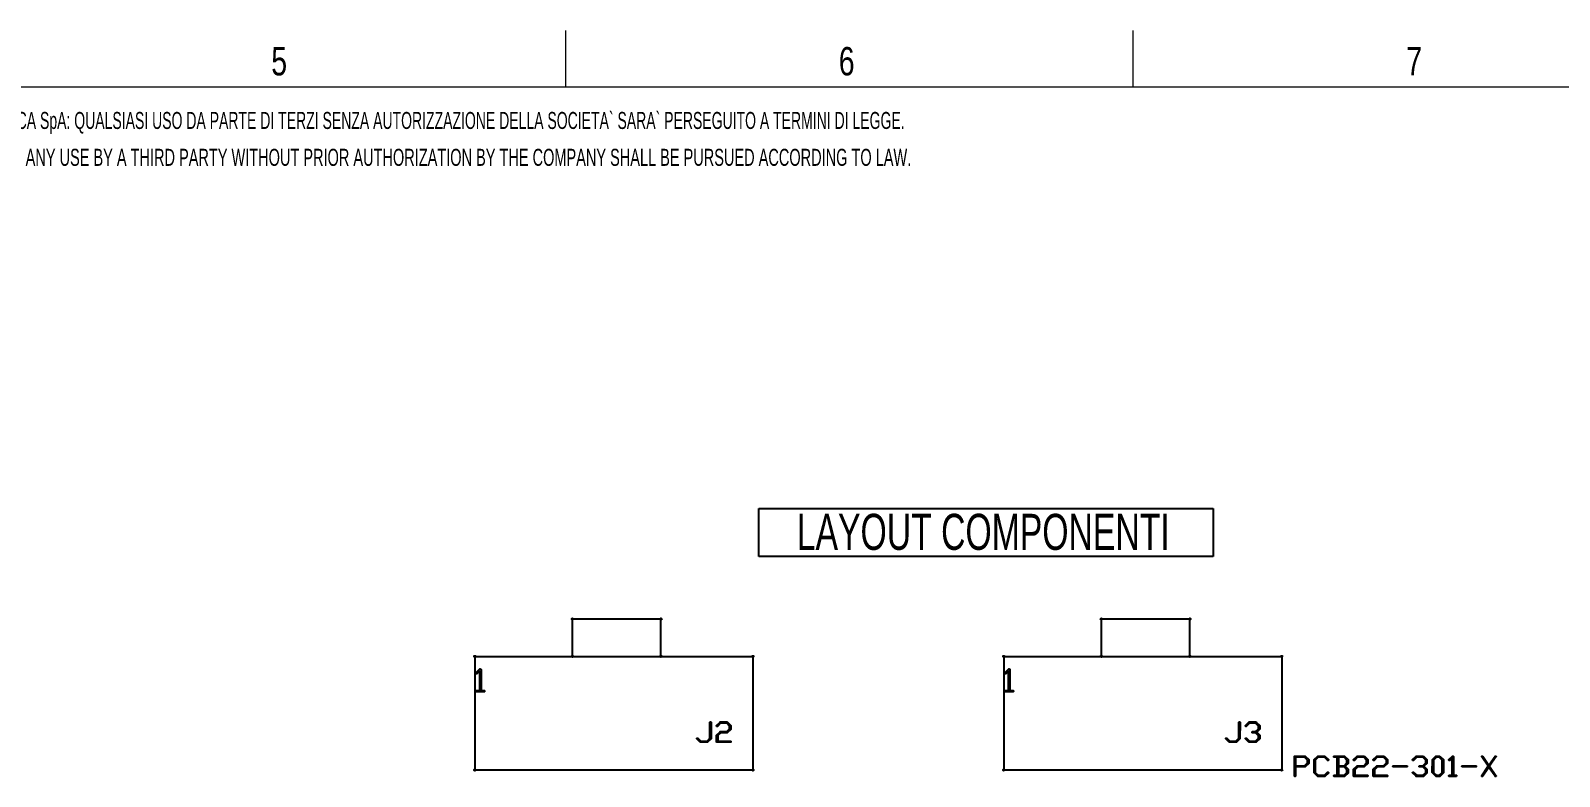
# Paper-space layout 'Sheet1' of a CAD drawing. Header units: millimetres. Extents: x 3 to 419, y -76 to 292.
# Drawn here: x 210.8 to 345.5, y 226.6 to 292.3 of the extents above; entities that cross this region are included whole.
import ezdxf

# ---------------------------------------------------------------- set-up
doc = ezdxf.new("R2010")
doc.units = ezdxf.units.MM
doc.layers.add('NOTE', color=7, linetype='Continuous')
doc.styles.add('SLDTEXTSTYLE0', font='TXT', dxfattribs={"width": 0.615211})
doc.styles.add('SLDTEXTSTYLE1', font='TXT', dxfattribs={"width": 0.638186})
doc.styles.add('SLDTEXTSTYLE2', font='TXT', dxfattribs={"width": 0.75})
doc.styles.add('SLDTEXTSTYLE3', font='TXT', dxfattribs={"width": 0.7})

# ---------------------------------------------------------------- blocks, each defined once
blk = doc.blocks.new('SW_NOTE_0')
at = {"color": 0, "linetype": 'Continuous', "lineweight": 18, "insert": (0, 1.93), "char_height": 1.5, "attachment_point": 1, "style": 'SLDTEXTSTYLE0'}
blk.add_mtext('QUESTO DOCUMENTO CONTIENE INFORMAZIONI DI PROPRIETA` DELLA METALTRONICA SpA: QUALSIASI USO DA PARTE DI TERZI SENZA AUTORIZZAZIONE DELLA SOCIETA` SARA` PERSEGUITO A TERMINI DI LEGGE.', dxfattribs=at)
blk = doc.blocks.new('SW_NOTE_0_1')
at = {"color": 0, "linetype": 'Continuous', "lineweight": 18, "insert": (0, 1.93), "char_height": 1.5, "attachment_point": 1, "style": 'SLDTEXTSTYLE1'}
blk.add_mtext('THIS DOCUMENT CONTAINS PROPRIETARY INFORMATION OF METALTRONICA SpA: ANY USE BY A THIRD PARTY WITHOUT PRIOR AUTHORIZATION BY THE COMPANY SHALL BE PURSUED ACCORDING TO LAW.', dxfattribs=at)
blk = doc.blocks.new('SW_NOTE_0_15')
at = {"color": 0, "linetype": 'Continuous', "lineweight": 18, "insert": (0, 3.22), "char_height": 2.5, "attachment_point": 1, "style": 'SLDTEXTSTYLE2'}
blk.add_mtext('5', dxfattribs=at)
blk = doc.blocks.new('SW_NOTE_0_16')
at = {"color": 0, "linetype": 'Continuous', "lineweight": 18, "insert": (0, 3.22), "char_height": 2.5, "attachment_point": 1, "style": 'SLDTEXTSTYLE2'}
blk.add_mtext('6', dxfattribs=at)
blk = doc.blocks.new('SW_NOTE_0_17')
at = {"color": 0, "linetype": 'Continuous', "lineweight": 18, "insert": (0, 3.22), "char_height": 2.5, "attachment_point": 1, "style": 'SLDTEXTSTYLE2'}
blk.add_mtext('7', dxfattribs=at)
blk = doc.blocks.new('SE')
at = {"color": 250, "linetype": 'Continuous', "lineweight": 18, "true_color": 0x191924}
for p, q in [((257.91, 292.21), (257.91, 287.21)), ((307.91, 292.21), (307.91, 287.21)), ((407.91, 287.21), (7.91, 287.21))]:
    blk.add_line(p, q, dxfattribs=at)
at = {"color": 7, "linetype": 'Continuous', "lineweight": 18}
for name, p in [('SW_NOTE_0_15', (232, 287.54)), ('SW_NOTE_0_16', (282, 287.54)), ('SW_NOTE_0_17', (332, 287.54)), ('SW_NOTE_0', (157.87, 283.11)), ('SW_NOTE_0_1', (157.87, 279.86))]:
    blk.add_blockref(name, p, dxfattribs=at)
blk = doc.blocks.new('SW_NOTE_0_56')
at = {"layer": 'NOTE', "color": 0}
for p, q in [((-0.47, 0.34), (-0.47, 4.55)), ((-0.47, 4.55), (39.56, 4.55)), ((39.56, 4.55), (39.56, 0.34)), ((39.56, 0.34), (-0.47, 0.34))]:
    blk.add_line(p, q, dxfattribs=at)
at = {"layer": 'NOTE', "color": 0, "insert": (19.3, 4.09), "char_height": 3.175, "attachment_point": 2, "style": 'SLDTEXTSTYLE3'}
blk.add_mtext('LAYOUT COMPONENTI', dxfattribs=at)

psp = doc.layouts.new('Sheet1')

# ---------------------------------------------------------------- linework, layer by layer
at = {"color": 7, "linetype": 'Continuous'}
for p, q in [((258.5340503, 237.141802), (258.5340503, 240.451802)), ((258.5340503, 240.451802), (266.3340503, 240.451802)), ((266.3340503, 237.141802), (266.3340503, 240.451802)), ((305.1340503, 237.141802), (305.1340503, 240.451802)), ((305.1340503, 240.451802), (312.9340503, 240.451802)), ((312.9340503, 237.141802), (312.9340503, 240.451802)), ((249.9340503, 237.141802), (249.9340503, 227.141802)), ((249.9340503, 237.141802), (274.4340503, 237.141802)), ((274.4340503, 237.141802), (274.4340503, 227.141802)), ((296.5340503, 237.141802), (296.5340503, 227.141802)), ((296.5340503, 237.141802), (321.0340503, 237.141802)), ((321.0340503, 237.141802), (321.0340503, 227.141802)), ((249.9340503, 227.141802), (274.4340503, 227.141802)), ((296.5340503, 227.141802), (321.0340503, 227.141802))]:
    psp.add_line(p, q, dxfattribs=at)
at = {"color": 7, "linetype": 'Continuous', "flags": 128}
for points in [[(250.4762802, 236.0237871), (250.4819789, 235.993549), (250.4819789, 235.993549), (250.4819789, 234.1456234), (250.4819789, 234.1456234), (250.7567676, 234.1456234), (250.7567676, 234.1456234), (250.7715086, 234.1380639), (250.7828479, 234.1271026), (250.7904074, 234.1131175), (250.7949432, 234.0953526), (250.7949432, 234.0953526), (250.7919193, 234.0662484), (250.782092, 234.0435698), (250.7741545, 234.0352544), (250.7628152, 234.0295847), (250.7480741, 234.025805), (250.7299312, 234.024671), (250.7299312, 234.024671), (250.0620473, 234.024671), (250.0620473, 234.024671), (250.0469283, 234.0318526), (250.035211, 234.0428139), (250.0268955, 234.056421), (250.0223598, 234.0738079), (250.0223598, 234.0738079), (250.0265176, 234.104424), (250.0386128, 234.1267246), (250.0491961, 234.1350401), (250.0646932, 234.1410877), (250.0854818, 234.1444895), (250.1108062, 234.1456234), (250.1108062, 234.1456234), (250.3610265, 234.1456234), (250.3610265, 234.1456234), (250.3610265, 235.8450044), (250.3610265, 235.8450044), (250.1126961, 235.6163288), (250.1126961, 235.6163288), (250.0968211, 235.612171), (250.083592, 235.6106591), (250.083592, 235.6106591), (250.0597795, 235.6144389), (250.0397467, 235.6261561), (250.0321872, 235.6348496), (250.0268955, 235.6454329), (250.0234937, 235.6582841), (250.0223598, 235.6726472), (250.0223598, 235.6726472), (250.0280295, 235.6983496), (250.0280295, 235.6983496), (250.3889967, 236.0483555), (250.3889967, 236.0483555), (250.4029818, 236.0547811), (250.4207467, 236.056671), (250.4207467, 236.056671), (250.4305741, 236.0547811), (250.4472051, 236.0483555), (250.464592, 236.0381502), (250.4763092, 236.0237871)], [(297.0762644, 236.0237871), (297.0819789, 235.993549), (297.0819789, 235.993549), (297.0819789, 234.1456234), (297.0819789, 234.1456234), (297.3567676, 234.1456234), (297.3567676, 234.1456234), (297.3715086, 234.1380639), (297.3828479, 234.1271026), (297.3904074, 234.1131175), (297.3949432, 234.0953526), (297.3949432, 234.0953526), (297.3919193, 234.0662484), (297.382092, 234.0435698), (297.3741545, 234.0352544), (297.3628152, 234.0295847), (297.3480741, 234.025805), (297.3299312, 234.024671), (297.3299312, 234.024671), (296.6620473, 234.024671), (296.6620473, 234.024671), (296.6469283, 234.0318526), (296.635211, 234.0428139), (296.6268955, 234.056421), (296.6223598, 234.0738079), (296.6223598, 234.0738079), (296.6265176, 234.104424), (296.6386128, 234.1267246), (296.6491961, 234.1350401), (296.6646932, 234.1410877), (296.6854818, 234.1444895), (296.7108062, 234.1456234), (296.7108062, 234.1456234), (296.9610265, 234.1456234), (296.9610265, 234.1456234), (296.9610265, 235.8450044), (296.9610265, 235.8450044), (296.7126961, 235.6163288), (296.7126961, 235.6163288), (296.6968211, 235.612171), (296.683592, 235.6106591), (296.683592, 235.6106591), (296.6597795, 235.6144389), (296.6397467, 235.6261561), (296.6321872, 235.6348496), (296.6268955, 235.6454329), (296.6234937, 235.6582841), (296.6223598, 235.6726472), (296.6223598, 235.6726472), (296.6280295, 235.6983496), (296.6280295, 235.6983496), (296.9889967, 236.0483555), (296.9889967, 236.0483555), (297.0029818, 236.0547811), (297.0207467, 236.056671), (297.0207467, 236.056671), (297.0305741, 236.0547811), (297.0472051, 236.0483555), (297.064592, 236.0381502), (297.0763092, 236.0237871)], [(270.7417402, 231.362542), (270.7484621, 231.3538366), (270.7534844, 231.3407786), (270.756163, 231.3237027), (270.7571674, 231.3026089), (270.7571674, 231.3026089), (270.7471228, 229.8766045), (270.7471228, 229.8766045), (270.4390871, 229.5782786), (270.4390871, 229.5782786), (270.4143103, 229.5759348), (270.4143103, 229.5759348), (269.8159844, 229.5759348), (269.8159844, 229.5759348), (269.8009174, 229.5856447), (269.8009174, 229.5856447), (269.4952255, 229.879283), (269.4952255, 229.879283), (269.4935514, 229.888658), (269.4928817, 229.9030554), (269.4928817, 229.9030554), (269.4935514, 229.9134348), (269.4952255, 229.9197964), (269.4952255, 229.9197964), (269.5029264, 229.9328545), (269.5136407, 229.9425643), (269.5266987, 229.9495955), (269.5427701, 229.9532786), (269.5427701, 229.9532786), (269.5548237, 229.9522741), (269.5658728, 229.9485911), (269.5762523, 229.9428991), (269.5852924, 229.9345286), (269.5852924, 229.9345286), (269.8551585, 229.6830777), (269.8551585, 229.6830777), (270.3925469, 229.6830777), (270.3925469, 229.6830777), (270.6500246, 229.9368723), (270.6500246, 229.9368723), (270.6500246, 231.341783), (270.6500246, 231.341783), (270.6553817, 231.3548411), (270.6640871, 231.3648857), (270.6758058, 231.371917), (270.6908728, 231.3759348), (270.6908728, 231.3759348), (270.7076139, 231.3752652), (270.7216764, 231.3725866), (270.7330603, 231.3685688), (270.7417657, 231.362542)], [(272.1848283, 231.3612027), (272.4878594, 231.0595286), (272.4878594, 231.0595286), (272.4928817, 231.0370955), (272.4928817, 231.0370955), (272.4928817, 230.7381), (272.4928817, 230.7381), (272.4878594, 230.7206893), (272.4878594, 230.7206893), (272.1771451, 230.4190152), (272.1771451, 230.4190152), (272.1547121, 230.4116491), (272.1547121, 230.4116491), (271.5962299, 230.4116491), (271.5962299, 230.4116491), (271.3357389, 230.1655554), (271.3357389, 230.1655554), (271.3357389, 229.6830777), (271.3357389, 229.6830777), (272.4527032, 229.6830777), (272.4527032, 229.6830777), (272.4704487, 229.6777205), (272.4828371, 229.6673411), (272.490538, 229.6509348), (272.4928817, 229.6295063), (272.4928817, 229.6295063), (272.490538, 229.6084125), (272.4828371, 229.5910018), (272.4761407, 229.5843054), (272.4664308, 229.5796179), (272.4537076, 229.5769393), (272.4376362, 229.5759348), (272.4376362, 229.5759348), (271.2614085, 229.5759348), (271.2614085, 229.5759348), (271.2500246, 229.5816268), (271.2406496, 229.588658), (271.2336183, 229.5973634), (271.228596, 229.607408), (271.228596, 229.607408), (271.228596, 229.6559572), (271.228596, 229.6559572), (271.228596, 230.2181223), (271.228596, 230.2181223), (271.5399799, 230.5141045), (271.5399799, 230.5141045), (271.5550469, 230.518792), (271.5550469, 230.518792), (272.1245782, 230.518792), (272.1245782, 230.518792), (272.3857389, 230.7735911), (272.3857389, 230.7735911), (272.3857389, 231.0139929), (272.3857389, 231.0139929), (272.1282612, 231.268792), (272.1282612, 231.268792), (271.5908728, 231.268792), (271.5908728, 231.268792), (271.3059398, 230.9858679), (271.3059398, 230.9858679), (271.2925469, 230.9821848), (271.281163, 230.9808455), (271.281163, 230.9808455), (271.2607389, 230.9841938), (271.243663, 230.9945732), (271.2369665, 231.0022741), (271.232279, 231.0116491), (271.2296005, 231.023033), (271.228596, 231.0357563), (271.228596, 231.0357563), (271.2336183, 231.0585241), (271.2336183, 231.0585241), (271.541654, 231.3658902), (271.541654, 231.3658902), (271.5614085, 231.3759348), (271.5614085, 231.3759348), (272.1674353, 231.3735911), (272.1674353, 231.3735911), (272.184846, 231.3612027)], [(317.3417244, 231.362542), (317.3484621, 231.3538366), (317.3534844, 231.3407786), (317.356163, 231.3237027), (317.3571674, 231.3026089), (317.3571674, 231.3026089), (317.3471228, 229.8766045), (317.3471228, 229.8766045), (317.0390871, 229.5782786), (317.0390871, 229.5782786), (317.0143103, 229.5759348), (317.0143103, 229.5759348), (316.4159844, 229.5759348), (316.4159844, 229.5759348), (316.4009174, 229.5856447), (316.4009174, 229.5856447), (316.0952255, 229.879283), (316.0952255, 229.879283), (316.0935514, 229.888658), (316.0928817, 229.9030554), (316.0928817, 229.9030554), (316.0935514, 229.9134348), (316.0952255, 229.9197964), (316.0952255, 229.9197964), (316.1029264, 229.9328545), (316.1136407, 229.9425643), (316.1266987, 229.9495955), (316.1427701, 229.9532786), (316.1427701, 229.9532786), (316.1548237, 229.9522741), (316.1658728, 229.9485911), (316.1762523, 229.9428991), (316.1852924, 229.9345286), (316.1852924, 229.9345286), (316.4551585, 229.6830777), (316.4551585, 229.6830777), (316.9925469, 229.6830777), (316.9925469, 229.6830777), (317.2500246, 229.9368723), (317.2500246, 229.9368723), (317.2500246, 231.341783), (317.2500246, 231.341783), (317.2553817, 231.3548411), (317.2640871, 231.3648857), (317.2758058, 231.371917), (317.2908728, 231.3759348), (317.2908728, 231.3759348), (317.3076139, 231.3752652), (317.3216764, 231.3725866), (317.3330603, 231.3685688), (317.3417657, 231.362542)], [(318.7847529, 231.3612027), (319.0878594, 231.0632116), (319.0878594, 231.0632116), (319.0928817, 231.0414482), (319.0928817, 231.0414482), (319.0928817, 230.7458009), (319.0928817, 230.7458009), (319.0855157, 230.728725), (319.0855157, 230.728725), (318.8263639, 230.4745955), (318.8263639, 230.4745955), (319.0855157, 230.2157786), (319.0855157, 230.2157786), (319.0928817, 230.1987027), (319.0928817, 230.1987027), (319.0928817, 229.8960241), (319.0928817, 229.8960241), (319.0855157, 229.8762697), (319.0855157, 229.8762697), (318.7768103, 229.5782786), (318.7768103, 229.5782786), (318.7516987, 229.5759348), (318.7516987, 229.5759348), (318.1520335, 229.5759348), (318.1520335, 229.5759348), (318.1373014, 229.5856447), (318.1373014, 229.5856447), (317.8309398, 229.879283), (317.8309398, 229.879283), (317.8292657, 229.888658), (317.828596, 229.9030554), (317.828596, 229.9030554), (317.8292657, 229.9134348), (317.8309398, 229.9197964), (317.8309398, 229.9197964), (317.8386407, 229.9328545), (317.8493549, 229.9425643), (317.862413, 229.9495955), (317.8784844, 229.9532786), (317.8784844, 229.9532786), (317.890538, 229.9522741), (317.9015871, 229.9485911), (317.9119665, 229.9428991), (317.9210067, 229.9345286), (317.9210067, 229.9345286), (318.1908728, 229.6830777), (318.1908728, 229.6830777), (318.7282612, 229.6830777), (318.7282612, 229.6830777), (318.9857389, 229.9315152), (318.9857389, 229.9315152), (318.9857389, 230.1632116), (318.9857389, 230.1632116), (318.7265871, 230.4116491), (318.7265871, 230.4116491), (318.4476808, 230.4116491), (318.4476808, 230.4116491), (318.4302701, 230.4200197), (318.4178817, 230.4320732), (318.4101808, 230.4481447), (318.4078371, 230.4678991), (318.4078371, 230.4678991), (318.4121898, 230.4896625), (318.4252478, 230.5087473), (318.4252478, 230.5087473), (318.4326139, 230.5131), (318.4419889, 230.5164482), (318.4537076, 230.5181223), (318.4677701, 230.518792), (318.4677701, 230.518792), (318.7265871, 230.518792), (318.7265871, 230.518792), (318.9857389, 230.7735911), (318.9857389, 230.7735911), (318.9857389, 231.0139929), (318.9857389, 231.0139929), (318.7282612, 231.268792), (318.7282612, 231.268792), (318.1908728, 231.268792), (318.1908728, 231.268792), (317.9059398, 230.9858679), (317.9059398, 230.9858679), (317.8925469, 230.9821848), (317.881163, 230.9808455), (317.881163, 230.9808455), (317.8607389, 230.9841938), (317.843663, 230.9945732), (317.8369665, 231.0022741), (317.832279, 231.0116491), (317.8296005, 231.023033), (317.828596, 231.0357563), (317.828596, 231.0357563), (317.8336183, 231.0585241), (317.8336183, 231.0585241), (318.141654, 231.3658902), (318.141654, 231.3658902), (318.1614085, 231.3759348), (318.1614085, 231.3759348), (318.7674353, 231.3735911), (318.7674353, 231.3735911), (318.784846, 231.3612027)], [(323.0990562, 228.3562027), (323.4021051, 228.0545286), (323.4021051, 228.0545286), (323.4071274, 228.0320955), (323.4071274, 228.0320955), (323.4071274, 227.7331), (323.4071274, 227.7331), (323.4021051, 227.7156893), (323.4021051, 227.7156893), (323.0913908, 227.4140152), (323.0913908, 227.4140152), (323.0689578, 227.4066491), (323.0689578, 227.4066491), (322.2499846, 227.4066491), (322.2499846, 227.4066491), (322.2499846, 226.611783), (322.2499846, 226.611783), (322.2406096, 226.5920286), (322.2218596, 226.5756223), (322.2218596, 226.5756223), (322.2118149, 226.5722741), (322.1964132, 226.5709348), (322.1964132, 226.5709348), (322.1739801, 226.5736134), (322.1569042, 226.5819839), (322.1508774, 226.5886804), (322.1465248, 226.5980554), (322.1438462, 226.6101089), (322.1428417, 226.6245063), (322.1428417, 226.6245063), (322.1428417, 228.3344393), (322.1428417, 228.3344393), (322.1475292, 228.3454884), (322.1545605, 228.3545286), (322.1639355, 228.361225), (322.1753194, 228.3659125), (322.1753194, 228.3659125), (322.2278864, 228.3685911), (322.2278864, 228.3685911), (323.059248, 228.3709348), (323.059248, 228.3709348), (323.0719712, 228.3699304), (323.0830203, 228.3672518), (323.0920605, 228.3625643), (323.0990917, 228.3562027)], [(323.2999239, 228.0096625), (323.0431765, 228.263792), (323.0431765, 228.263792), (322.2499846, 228.263792), (322.2499846, 228.263792), (322.2499846, 227.513792), (322.2499846, 227.513792), (323.040498, 227.513792), (323.040498, 227.513792), (323.2999846, 227.7679214), (323.2999846, 227.7679214), (323.2999846, 228.0096625)], [(324.8360548, 228.3558679), (325.1394935, 228.0485018), (325.1394935, 228.0485018), (325.1431765, 228.0377875), (325.1445158, 228.0260688), (325.1445158, 228.0260688), (325.1438462, 228.0153545), (325.1421721, 228.008658), (325.1421721, 228.008658), (325.1344712, 227.9952652), (325.1237569, 227.9848857), (325.110364, 227.9775197), (325.0942926, 227.9735018), (325.0942926, 227.9735018), (325.0698507, 227.9808679), (325.0517703, 227.9932563), (325.0517703, 227.9932563), (324.7815694, 228.263792), (324.7815694, 228.263792), (324.2435114, 228.263792), (324.2435114, 228.263792), (323.9856989, 228.0113366), (323.9856989, 228.0113366), (323.9856989, 226.9281893), (323.9856989, 226.9281893), (324.2435114, 226.6780777), (324.2435114, 226.6780777), (324.7815694, 226.6780777), (324.7815694, 226.6780777), (325.0668373, 226.9412473), (325.0668373, 226.9412473), (325.0782212, 226.9466045), (325.0919489, 226.9482786), (325.0919489, 226.9482786), (325.1093596, 226.9445955), (325.1267703, 226.9338813), (325.1344712, 226.9261804), (325.1401632, 226.9171402), (325.1435114, 226.9070955), (325.1445158, 226.8957116), (325.1445158, 226.8957116), (325.1394935, 226.8719393), (325.1394935, 226.8719393), (324.8304533, 226.5756223), (324.8304533, 226.5756223), (324.810364, 226.5709348), (324.810364, 226.5709348), (324.1999846, 226.5709348), (324.1999846, 226.5709348), (324.1849176, 226.5806447), (324.1849176, 226.5806447), (323.878556, 226.8809795), (323.878556, 226.8809795), (323.878556, 226.9054214), (323.878556, 226.9054214), (323.8909444, 228.0706), (323.8909444, 228.0706), (324.1969712, 228.3659125), (324.1969712, 228.3659125), (324.2120382, 228.3709348), (324.2120382, 228.3709348), (324.8187346, 228.3685911), (324.8187346, 228.3685911), (324.8361453, 228.3558679)], [(326.5704308, 228.3562027), (326.8735337, 228.0582116), (326.8735337, 228.0582116), (326.878556, 228.0364482), (326.878556, 228.0364482), (326.878556, 227.7408009), (326.878556, 227.7408009), (326.8711899, 227.723725), (326.8711899, 227.723725), (326.6120382, 227.4695955), (326.6120382, 227.4695955), (326.8711899, 227.2107786), (326.8711899, 227.2107786), (326.878556, 227.1937027), (326.878556, 227.1937027), (326.878556, 226.8910241), (326.878556, 226.8910241), (326.8711899, 226.8712697), (326.8711899, 226.8712697), (326.5624846, 226.5732786), (326.5624846, 226.5732786), (326.537373, 226.5709348), (326.537373, 226.5709348), (325.646748, 226.5709348), (325.646748, 226.5709348), (325.6326855, 226.5789705), (325.622306, 226.5906893), (325.6162792, 226.6057563), (325.6142703, 226.6245063), (325.6142703, 226.6245063), (325.6152748, 226.6365598), (325.618623, 226.6472741), (325.6236453, 226.6563143), (325.6310114, 226.6640152), (325.6413908, 226.670042), (325.6551185, 226.6747295), (325.6721944, 226.6770732), (325.6926185, 226.6780777), (325.6926185, 226.6780777), (325.9142703, 226.6780777), (325.9142703, 226.6780777), (325.9142703, 228.263792), (325.9142703, 228.263792), (325.6531096, 228.263792), (325.6531096, 228.263792), (325.6380426, 228.2694839), (325.6266587, 228.2788589), (325.618623, 228.2915822), (325.6142703, 228.3083232), (325.6142703, 228.3083232), (325.6169489, 228.3341045), (325.6253194, 228.3538589), (325.6323507, 228.361225), (325.6427301, 228.3665822), (325.6557882, 228.3699304), (325.6718596, 228.3709348), (325.6718596, 228.3709348), (325.6993149, 228.3709348), (325.6993149, 228.3709348), (326.5306765, 228.3709348), (326.5306765, 228.3709348), (326.5433998, 228.3699304), (326.5544489, 228.3672518), (326.563489, 228.3625643), (326.5705203, 228.3562027)], [(326.7712984, 228.0096625), (326.5182882, 228.263792), (326.5182882, 228.263792), (326.0214132, 228.263792), (326.0214132, 228.263792), (326.0214132, 227.513792), (326.0214132, 227.513792), (326.5156096, 227.513792), (326.5156096, 227.513792), (326.7714132, 227.7679214), (326.7714132, 227.7679214), (326.7714132, 228.0096625)], [(328.306118, 228.3562027), (328.609248, 228.0545286), (328.609248, 228.0545286), (328.6142703, 228.0320955), (328.6142703, 228.0320955), (328.6142703, 227.7331), (328.6142703, 227.7331), (328.609248, 227.7156893), (328.609248, 227.7156893), (328.2985337, 227.4140152), (328.2985337, 227.4140152), (328.2761007, 227.4066491), (328.2761007, 227.4066491), (327.7176185, 227.4066491), (327.7176185, 227.4066491), (327.4571274, 227.1605554), (327.4571274, 227.1605554), (327.4571274, 226.6780777), (327.4571274, 226.6780777), (328.5740917, 226.6780777), (328.5740917, 226.6780777), (328.5918373, 226.6727205), (328.6042257, 226.6623411), (328.6119265, 226.6459348), (328.6142703, 226.6245063), (328.6142703, 226.6245063), (328.6119265, 226.6034125), (328.6042257, 226.5860018), (328.5975292, 226.5793054), (328.5878194, 226.5746179), (328.5750962, 226.5719393), (328.5590248, 226.5709348), (328.5590248, 226.5709348), (327.3827971, 226.5709348), (327.3827971, 226.5709348), (327.3714132, 226.5766268), (327.3620382, 226.583658), (327.3550069, 226.5923634), (327.3499846, 226.602408), (327.3499846, 226.602408), (327.3499846, 226.6509572), (327.3499846, 226.6509572), (327.3499846, 227.2131223), (327.3499846, 227.2131223), (327.6613685, 227.5091045), (327.6613685, 227.5091045), (327.6764355, 227.513792), (327.6764355, 227.513792), (328.2459667, 227.513792), (328.2459667, 227.513792), (328.5071274, 227.7685911), (328.5071274, 227.7685911), (328.5071274, 228.0089929), (328.5071274, 228.0089929), (328.2496498, 228.263792), (328.2496498, 228.263792), (327.7122614, 228.263792), (327.7122614, 228.263792), (327.4273283, 227.9808679), (327.4273283, 227.9808679), (327.4139355, 227.9771848), (327.4025515, 227.9758455), (327.4025515, 227.9758455), (327.3821274, 227.9791938), (327.3650515, 227.9895732), (327.3583551, 227.9972741), (327.3536676, 228.0066491), (327.350989, 228.018033), (327.3499846, 228.0307563), (327.3499846, 228.0307563), (327.3550069, 228.0535241), (327.3550069, 228.0535241), (327.6630426, 228.3608902), (327.6630426, 228.3608902), (327.6827971, 228.3709348), (327.6827971, 228.3709348), (328.2888239, 228.3685911), (328.2888239, 228.3685911), (328.3062346, 228.3562027)], [(330.0419245, 228.3562027), (330.3449623, 228.0545286), (330.3449623, 228.0545286), (330.3499846, 228.0320955), (330.3499846, 228.0320955), (330.3499846, 227.7331), (330.3499846, 227.7331), (330.3449623, 227.7156893), (330.3449623, 227.7156893), (330.034248, 227.4140152), (330.034248, 227.4140152), (330.0118149, 227.4066491), (330.0118149, 227.4066491), (329.4533328, 227.4066491), (329.4533328, 227.4066491), (329.1928417, 227.1605554), (329.1928417, 227.1605554), (329.1928417, 226.6780777), (329.1928417, 226.6780777), (330.309806, 226.6780777), (330.309806, 226.6780777), (330.3275515, 226.6727205), (330.3399399, 226.6623411), (330.3476408, 226.6459348), (330.3499846, 226.6245063), (330.3499846, 226.6245063), (330.3476408, 226.6034125), (330.3399399, 226.5860018), (330.3332435, 226.5793054), (330.3235337, 226.5746179), (330.3108105, 226.5719393), (330.294739, 226.5709348), (330.294739, 226.5709348), (329.1185114, 226.5709348), (329.1185114, 226.5709348), (329.1071274, 226.5766268), (329.0977524, 226.583658), (329.0907212, 226.5923634), (329.0856989, 226.602408), (329.0856989, 226.602408), (329.0856989, 226.6509572), (329.0856989, 226.6509572), (329.0856989, 227.2131223), (329.0856989, 227.2131223), (329.3970828, 227.5091045), (329.3970828, 227.5091045), (329.4121498, 227.513792), (329.4121498, 227.513792), (329.981681, 227.513792), (329.981681, 227.513792), (330.2428417, 227.7685911), (330.2428417, 227.7685911), (330.2428417, 228.0089929), (330.2428417, 228.0089929), (329.985364, 228.263792), (329.985364, 228.263792), (329.4479757, 228.263792), (329.4479757, 228.263792), (329.1630426, 227.9808679), (329.1630426, 227.9808679), (329.1496498, 227.9771848), (329.1382658, 227.9758455), (329.1382658, 227.9758455), (329.1178417, 227.9791938), (329.1007658, 227.9895732), (329.0940694, 227.9972741), (329.0893819, 228.0066491), (329.0867033, 228.018033), (329.0856989, 228.0307563), (329.0856989, 228.0307563), (329.0907212, 228.0535241), (329.0907212, 228.0535241), (329.3987569, 228.3608902), (329.3987569, 228.3608902), (329.4185114, 228.3709348), (329.4185114, 228.3709348), (330.0245382, 228.3685911), (330.0245382, 228.3685911), (330.0419489, 228.3562027)], [(333.513299, 228.3562027), (333.8163908, 228.0582116), (333.8163908, 228.0582116), (333.8214132, 228.0364482), (333.8214132, 228.0364482), (333.8214132, 227.7408009), (333.8214132, 227.7408009), (333.8140471, 227.723725), (333.8140471, 227.723725), (333.5548953, 227.4695955), (333.5548953, 227.4695955), (333.8140471, 227.2107786), (333.8140471, 227.2107786), (333.8214132, 227.1937027), (333.8214132, 227.1937027), (333.8214132, 226.8910241), (333.8214132, 226.8910241), (333.8140471, 226.8712697), (333.8140471, 226.8712697), (333.5053417, 226.5732786), (333.5053417, 226.5732786), (333.4802301, 226.5709348), (333.4802301, 226.5709348), (332.8805649, 226.5709348), (332.8805649, 226.5709348), (332.8658328, 226.5806447), (332.8658328, 226.5806447), (332.5594712, 226.874283), (332.5594712, 226.874283), (332.5577971, 226.883658), (332.5571274, 226.8980554), (332.5571274, 226.8980554), (332.5577971, 226.9084348), (332.5594712, 226.9147964), (332.5594712, 226.9147964), (332.5671721, 226.9278545), (332.5778864, 226.9375643), (332.5909444, 226.9445955), (332.6070158, 226.9482786), (332.6070158, 226.9482786), (332.6190694, 226.9472741), (332.6301185, 226.9435911), (332.640498, 226.9378991), (332.6495382, 226.9295286), (332.6495382, 226.9295286), (332.9194042, 226.6780777), (332.9194042, 226.6780777), (333.4567926, 226.6780777), (333.4567926, 226.6780777), (333.7142703, 226.9265152), (333.7142703, 226.9265152), (333.7142703, 227.1582116), (333.7142703, 227.1582116), (333.4551185, 227.4066491), (333.4551185, 227.4066491), (333.1762123, 227.4066491), (333.1762123, 227.4066491), (333.1588015, 227.4150197), (333.1464132, 227.4270732), (333.1387123, 227.4431447), (333.1363685, 227.4628991), (333.1363685, 227.4628991), (333.1407212, 227.4846625), (333.1537792, 227.5037473), (333.1537792, 227.5037473), (333.1611453, 227.5081), (333.1705203, 227.5114482), (333.182239, 227.5131223), (333.1963015, 227.513792), (333.1963015, 227.513792), (333.4551185, 227.513792), (333.4551185, 227.513792), (333.7142703, 227.7685911), (333.7142703, 227.7685911), (333.7142703, 228.0089929), (333.7142703, 228.0089929), (333.4567926, 228.263792), (333.4567926, 228.263792), (332.9194042, 228.263792), (332.9194042, 228.263792), (332.6344712, 227.9808679), (332.6344712, 227.9808679), (332.6210783, 227.9771848), (332.6096944, 227.9758455), (332.6096944, 227.9758455), (332.5892703, 227.9791938), (332.5721944, 227.9895732), (332.565498, 227.9972741), (332.5608105, 228.0066491), (332.5581319, 228.018033), (332.5571274, 228.0307563), (332.5571274, 228.0307563), (332.5621498, 228.0535241), (332.5621498, 228.0535241), (332.8701855, 228.3608902), (332.8701855, 228.3608902), (332.8899399, 228.3709348), (332.8899399, 228.3709348), (333.4959667, 228.3685911), (333.4959667, 228.3685911), (333.5133774, 228.3562027)], [(334.9644337, 228.361225), (335.2735337, 228.0608902), (335.2735337, 228.0608902), (335.278556, 228.046158), (335.278556, 228.046158), (335.2708551, 226.8739482), (335.2708551, 226.8739482), (334.9567926, 226.5732786), (334.9567926, 226.5732786), (334.9390471, 226.5709348), (334.9390471, 226.5709348), (334.6196274, 226.5709348), (334.6196274, 226.5709348), (334.6045605, 226.5806447), (334.6045605, 226.5806447), (334.2955203, 226.8809795), (334.2955203, 226.8809795), (334.2928417, 226.9054214), (334.2928417, 226.9054214), (334.3028864, 228.0706), (334.3028864, 228.0706), (334.6146051, 228.3659125), (334.6146051, 228.3659125), (334.6300069, 228.3709348), (334.6300069, 228.3709348), (334.9440694, 228.3685911), (334.9440694, 228.3685911), (334.9644935, 228.361225)], [(335.171381, 228.0133455), (334.9109221, 228.263792), (334.9109221, 228.263792), (334.6604757, 228.263792), (334.6604757, 228.263792), (334.3999846, 228.0133455), (334.3999846, 228.0133455), (334.3999846, 226.9285241), (334.3999846, 226.9285241), (334.6604757, 226.6780777), (334.6604757, 226.6780777), (334.9109221, 226.6780777), (334.9109221, 226.6780777), (335.1714132, 226.9308679), (335.1714132, 226.9308679), (335.1714132, 228.0133455)], [(336.1519966, 228.3418054), (336.1571274, 228.3150197), (336.1571274, 228.3150197), (336.1571274, 226.6780777), (336.1571274, 226.6780777), (336.4005426, 226.6780777), (336.4005426, 226.6780777), (336.4136007, 226.6713813), (336.4236453, 226.6616714), (336.4303417, 226.649283), (336.4343596, 226.6335464), (336.4343596, 226.6335464), (336.431681, 226.6077652), (336.4229757, 226.5876759), (336.4159444, 226.5803098), (336.4058998, 226.5752875), (336.3928417, 226.5719393), (336.3767703, 226.5709348), (336.3767703, 226.5709348), (335.7851408, 226.5709348), (335.7851408, 226.5709348), (335.771748, 226.5772964), (335.7613685, 226.5870063), (335.7540024, 226.5990598), (335.7499846, 226.6144616), (335.7499846, 226.6144616), (335.7536676, 226.6415822), (335.7643819, 226.6613366), (335.7737569, 226.6687027), (335.7874846, 226.6740598), (335.8058998, 226.6770732), (335.8283328, 226.6780777), (335.8283328, 226.6780777), (336.0499846, 226.6780777), (336.0499846, 226.6780777), (336.0499846, 228.1834348), (336.0499846, 228.1834348), (335.8300069, 227.9808679), (335.8300069, 227.9808679), (335.8159444, 227.9771848), (335.8042257, 227.9758455), (335.8042257, 227.9758455), (335.7831319, 227.9791938), (335.7653864, 227.9895732), (335.7586899, 227.9972741), (335.7540024, 228.0066491), (335.750989, 228.018033), (335.7499846, 228.0307563), (335.7499846, 228.0307563), (335.7550069, 228.0535241), (335.7550069, 228.0535241), (336.0747614, 228.3635688), (336.0747614, 228.3635688), (336.0871498, 228.3692607), (336.1028864, 228.3709348), (336.1028864, 228.3709348), (336.1115917, 228.3692607), (336.1263239, 228.3635688), (336.1417257, 228.3545286), (336.1521051, 228.3418054)], [(338.7304935, 228.3562027), (339.2736453, 227.5536357), (339.2736453, 227.5536357), (339.8220828, 228.3585464), (339.8220828, 228.3585464), (339.8358105, 228.3679214), (339.8522167, 228.3709348), (339.8522167, 228.3709348), (339.8552301, 228.3709348), (339.8595828, 228.3709348), (339.8595828, 228.3709348), (339.8659444, 228.3709348), (339.8696274, 228.3709348), (339.8696274, 228.3709348), (339.8860337, 228.3632339), (339.8977524, 228.3525197), (339.9047837, 228.338792), (339.9071274, 228.3220509), (339.9071274, 228.3220509), (339.9054533, 228.3096625), (339.8997614, 228.2976089), (339.8997614, 228.2976089), (339.3396051, 227.4709348), (339.3396051, 227.4709348), (339.9021051, 226.6395732), (339.9021051, 226.6395732), (339.9057882, 226.6301982), (339.9071274, 226.6221625), (339.9071274, 226.6221625), (339.9054533, 226.6070955), (339.8997614, 226.5953768), (339.8997614, 226.5953768), (339.8923953, 226.5846625), (339.8833551, 226.5769616), (339.872306, 226.5726089), (339.8595828, 226.5709348), (339.8595828, 226.5709348), (339.8358105, 226.5739482), (339.8194042, 226.5829884), (339.8194042, 226.5829884), (339.2763239, 227.3681447), (339.2763239, 227.3681447), (338.7278864, 226.5783009), (338.7278864, 226.5783009), (338.7168373, 226.5729438), (338.6977524, 226.5709348), (338.6977524, 226.5709348), (338.6803417, 226.5709348), (338.6803417, 226.5709348), (338.6639355, 226.5776313), (338.6522167, 226.5870063), (338.6451855, 226.5990598), (338.6428417, 226.613792), (338.6428417, 226.613792), (338.644181, 226.6248411), (338.647864, 226.6382339), (338.647864, 226.6382339), (339.2120382, 227.4665822), (339.2120382, 227.4665822), (338.6451855, 228.2999527), (338.6451855, 228.2999527), (338.6435114, 228.3066491), (338.6428417, 228.3170286), (338.6428417, 228.3170286), (338.6448507, 228.3310911), (338.6502078, 228.3438143), (338.6502078, 228.3438143), (338.6575739, 228.3538589), (338.666614, 228.3615598), (338.6776632, 228.3672518), (338.6903864, 228.3709348), (338.6903864, 228.3709348), (338.7131542, 228.3672518), (338.7305649, 228.3562027)], [(326.7712984, 227.1582116), (326.5156096, 227.4066491), (326.5156096, 227.4066491), (326.0214132, 227.4066491), (326.0214132, 227.4066491), (326.0214132, 226.6780777), (326.0214132, 226.6780777), (326.5182882, 226.6780777), (326.5182882, 226.6780777), (326.7714132, 226.9265152), (326.7714132, 226.9265152), (326.7714132, 227.1582116)], [(332.0480976, 227.513792), (332.0599176, 227.5091045), (332.0696274, 227.502408), (332.0773283, 227.4937027), (332.0833551, 227.4833232), (332.0833551, 227.4833232), (332.0850292, 227.4736134), (332.0856989, 227.4602205), (332.0856989, 227.4602205), (332.0836899, 227.446158), (332.077998, 227.429417), (332.072306, 227.4213813), (332.0632658, 227.4150197), (332.049873, 227.4099973), (332.0331319, 227.4066491), (332.0331319, 227.4066491), (330.8615917, 227.4066491), (330.8615917, 227.4066491), (330.8394935, 227.418033), (330.8237569, 227.4371179), (330.8237569, 227.4371179), (330.8220828, 227.4474973), (330.8214132, 227.4628991), (330.8214132, 227.4628991), (330.8224176, 227.4759572), (330.8257658, 227.4870063), (330.831123, 227.4963813), (330.8388239, 227.5037473), (330.8388239, 227.5037473), (330.8495382, 227.5087697), (330.866614, 227.513792), (330.866614, 227.513792), (332.0481989, 227.513792)], [(338.1338511, 227.513792), (338.1456319, 227.5091045), (338.1553417, 227.502408), (338.1630426, 227.4937027), (338.1690694, 227.4833232), (338.1690694, 227.4833232), (338.1707435, 227.4736134), (338.1714132, 227.4602205), (338.1714132, 227.4602205), (338.1694042, 227.446158), (338.1637123, 227.429417), (338.1580203, 227.4213813), (338.1489801, 227.4150197), (338.1355873, 227.4099973), (338.1188462, 227.4066491), (338.1188462, 227.4066491), (336.947306, 227.4066491), (336.947306, 227.4066491), (336.9252078, 227.418033), (336.9094712, 227.4371179), (336.9094712, 227.4371179), (336.9077971, 227.4474973), (336.9071274, 227.4628991), (336.9071274, 227.4628991), (336.9081319, 227.4759572), (336.9114801, 227.4870063), (336.9168373, 227.4963813), (336.9245382, 227.5037473), (336.9245382, 227.5037473), (336.9352524, 227.5087697), (336.9523283, 227.513792), (336.9523283, 227.513792), (338.1339132, 227.513792)]]:
    psp.add_lwpolyline(points, dxfattribs=at)
at = {"color": 7, "linetype": 'Continuous'}
for centre in [(258.5340503, 240.451802), (258.5340503, 240.451802), (266.3340503, 240.451802), (266.3340503, 240.451802), (305.1340503, 240.451802), (305.1340503, 240.451802), (312.9340503, 240.451802), (312.9340503, 240.451802), (249.9340503, 237.141802), (249.9340503, 237.141802), (258.5340503, 237.141802), (266.3340503, 237.141802), (274.4340503, 237.141802), (274.4340503, 237.141802), (296.5340503, 237.141802), (296.5340503, 237.141802), (305.1340503, 237.141802), (312.9340503, 237.141802), (321.0340503, 237.141802), (321.0340503, 237.141802), (249.9340503, 227.141802), (249.9340503, 227.141802), (274.4340503, 227.141802), (274.4340503, 227.141802), (296.5340503, 227.141802), (296.5340503, 227.141802), (321.0340503, 227.141802), (321.0340503, 227.141802)]:
    psp.add_circle(centre, 0.0635, dxfattribs=at)

# ---------------------------------------------------------------- block references
psp.add_blockref('SE', (0, 0.0913187), dxfattribs=at)
at = {"layer": 'NOTE', "color": 7}
psp.add_blockref('SW_NOTE_0_56', (275.4286081, 245.6243629), dxfattribs=at)

doc.saveas('drawing.dxf')
